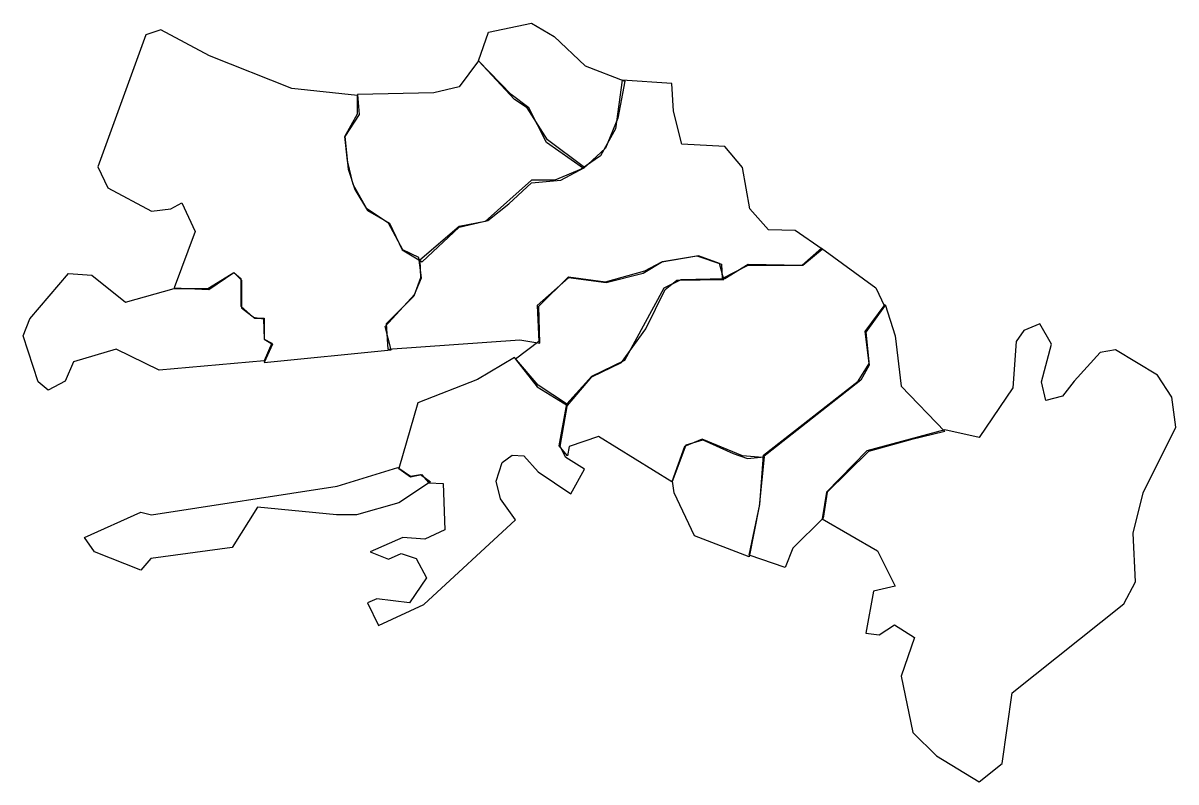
# Model space of a CAD drawing. Extents: x -273 to 511, y 264 to 780.
import ezdxf

# ---------------------------------------------------------------- set-up
doc = ezdxf.new("R2010")
doc.units = 0
doc.layers.add('Layer_1', color=7, linetype='CONTINUOUS')

msp = doc.modelspace()

# ---------------------------------------------------------------- linework, layer by layer
at = {"layer": 'Layer_1', "color": 7}
for points in [[(108, 681.14286), (82.857144, 698.85714), (70.857143, 722.285716), (58.857143, 731.428572), (36.571429, 754.285716), (43.428571, 773.714286), (72.571429, 780.000001), (88, 770.857144), (109.142856, 750.85714), (136, 740.571428), (131.428568, 715.428572), (122.857144, 694.85714), (108, 681.14286)], [(-170.285712, 600.000004), (-146.857144, 598.85714), (-129.714288, 610.285716), (-124.571432, 605.14286), (-124.571432, 586.285716), (-115.428568, 579.428572), (-109.142856, 579.428572), (-109.142856, 565.14286), (-103.428568, 561.714284), (-109.142856, 549.14286), (-22.857143, 557.714284), (-26.857143, 573.714284), (-6.857143, 595.428572), (-2.285714, 606.85714), (-4, 620.571428), (-14.857143, 625.714284), (-24.571429, 644.000004), (-39.428571, 653.714284), (-48.571429, 670.285716), (-52.571429, 686.285716), (-54.285714, 702.85714), (-45.714286, 718.285716), (-45.714286, 730.85714), (-90.285712, 735.428572), (-146.285712, 757.714284), (-179.428568, 775.428573), (-189.714288, 772.000001), (-222.285712, 682.285716), (-215.428568, 668.000004), (-185.714288, 652.000004), (-172.571432, 653.714284), (-165.142856, 657.714284), (-156, 638.285716), (-170.285712, 600.000004)], [(-45.714286, 731.428572), (-44.571429, 717.714284), (-54.285714, 702.85714), (-52, 680.571428), (-47.428571, 666.85714), (-38.857143, 652.571428), (-24, 644.000004), (-15.428571, 625.714284), (-1.714286, 617.714284), (23.428571, 641.14286), (42.857143, 645.714284), (57.142858, 657.14286), (72.571429, 671.428572), (92.571432, 673.14286), (108.571432, 681.714284), (83.428568, 700.571428), (69.714286, 722.285716), (61.142858, 728.000004), (36.571429, 754.285716), (23.428571, 736.571428), (6.285714, 732.571428), (-45.714286, 731.428572)], [(-25.142857, 558.285716), (64.571429, 564.571428), (78.285714, 562.285716), (77.714286, 587.428572), (97.714288, 607.428572), (122.857144, 604.000004), (149.714288, 611.428572), (161.142856, 617.714284), (185.142856, 621.714284), (201.714288, 616.000004), (202.285712, 606.285716), (220, 615.428572), (257.142856, 615.428572), (270.285712, 626.285716), (252, 638.85714), (233.714288, 639.428572), (221.142856, 653.714284), (216, 681.714284), (204, 696.000004), (174.857144, 697.714284), (169.142856, 720.000004), (168, 738.85714), (134.285712, 741.14286), (129.714288, 708.000004), (119.428568, 689.714284), (106.285712, 680.571428), (88.571432, 673.14286), (72.571429, 673.14286), (41.142857, 645.14286), (23.428571, 641.714284), (-3.428571, 618.85714), (-2.857143, 606.85714), (-7.428571, 594.285716), (-26.285714, 575.428572), (-25.142857, 558.285716)], [(203.428568, 605.714284), (200.571432, 616.571428), (186.285712, 621.714284), (161.714288, 617.714284), (148.571432, 609.714284), (123.428568, 603.428572), (97.714288, 606.85714), (76.571429, 588.000004), (77.714286, 563.428572), (61.714286, 551.428572), (76.571429, 532.571428), (97.142856, 520.000004), (113.714288, 539.428572), (133.714288, 549.14286), (150.285712, 572.000004), (163.428568, 598.85714), (171.428568, 605.14286), (203.428568, 605.714284)], [(97.142856, 485.714284), (91.428568, 492.571428), (96.571432, 521.14286), (113.714288, 540.000004), (136, 550.85714), (162.857144, 600.000004), (174.285712, 605.714284), (204, 606.285716), (220, 616.000004), (256.571432, 615.428572), (269.714288, 626.85714), (306.857144, 600.000004), (312.571432, 587.428572), (300, 569.714284), (302.285712, 547.428572), (296.571432, 537.14286), (229.714288, 484.571428), (216, 485.714284), (188.571432, 497.14286), (176.571432, 492.000004), (168, 468.000004), (118.285712, 498.85714), (98.285712, 492.000004), (97.142856, 485.714284)], [(-256, 530.285716), (-262.857144, 536.000004), (-273.142856, 567.428572), (-268.571432, 578.85714), (-242.285712, 609.714284), (-226.285712, 608.571428), (-203.428568, 590.285716), (-170.285712, 599.428572), (-147.428568, 599.428572), (-129.714288, 610.285716), (-125.142856, 606.285716), (-125.142856, 587.428572), (-116.571432, 580.000004), (-109.714288, 578.85714), (-109.142856, 565.14286), (-104, 562.285716), (-109.142856, 550.285716), (-180.571432, 544.000004), (-209.714288, 558.285716), (-238.857144, 549.714284), (-244.571432, 536.571428), (-256, 530.285716)], [(220.571432, 418.285716), (228, 452.571428), (230.285712, 486.285716), (294.857144, 536.571428), (302.285712, 548.571428), (299.428568, 570.285716), (313.142856, 588.571428), (320, 567.428572), (324, 533.14286), (353.714288, 502.285716), (330.285712, 496.571428), (301.714288, 488.571428), (273.714288, 461.14286), (270.857144, 443.428572), (250.285712, 422.85714), (245.142856, 409.714284), (220.571432, 418.285716)], [(353.714288, 503.428572), (300.571432, 489.14286), (273.142856, 461.14286), (270.285712, 442.85714), (308, 421.14286), (320, 397.14286), (305.142856, 393.714284), (300, 365.14286), (309.142856, 364.000004), (319.428568, 370.85714), (333.142856, 362.285716), (324, 336.000004), (332, 297.714284), (348, 281.714284), (377.142856, 264.000004), (392.571432, 276.571428), (399.428568, 324.571428), (475.428568, 385.14286), (483.428568, 400.000004), (481.714288, 433.14286), (488.571432, 460.571428), (510.857144, 505.14286), (508, 525.714284), (498.285712, 540.571428), (469.714288, 557.714284), (459.428568, 556.000004), (441.714288, 536.571428), (433.714288, 526.285716), (422.285712, 523.428572), (419.428568, 536.000004), (426.285712, 561.714284), (418.285712, 575.428572), (407.428568, 570.85714), (402.285712, 563.428572), (400, 532.000004), (377.142856, 498.285716), (353.714288, 503.428572)], [(-17.714286, 477.14286), (-9.714286, 471.428572), (-2.285714, 473.14286), (2.857143, 467.428572), (12.571429, 466.85714), (13.714286, 435.428572), (0, 429.14286), (-14.857143, 430.285716), (-37.142857, 420.571428), (-24.571429, 415.428572), (-16, 419.428572), (-5.714286, 416.000004), (1.142857, 402.85714), (-10.285714, 385.714284), (-32.571429, 388.571428), (-38.857143, 385.714284), (-31.428571, 370.285716), (-0.571429, 384.571428), (61.714286, 442.285716), (51.428571, 456.571428), (48.571429, 468.571428), (52.571429, 481.14286), (59.428571, 486.285716), (67.428571, 485.714284), (77.142858, 474.85714), (99.428568, 460.000004), (108.571432, 476.571428), (96, 484.571428), (92, 492.000004), (97.142856, 520.571428), (77.142858, 533.714284), (61.142858, 552.571428), (36, 537.714284), (-4.571429, 521.714284), (-17.714286, 477.14286)], [(168.571432, 468.571428), (177.714288, 493.14286), (189.142856, 496.571428), (209.714288, 487.428572), (219.428568, 484.000004), (230.857144, 485.14286), (227.428568, 451.428572), (220.571432, 417.14286), (183.428568, 431.428572), (169.714288, 460.571428), (168.571432, 468.571428)], [(-231.428568, 430.285716), (-193.142856, 447.428572), (-185.714288, 445.714284), (-59.428571, 465.14286), (-18.285714, 477.714284), (-9.714286, 472.000004), (-2.857143, 473.14286), (4, 468.000004), (-17.714286, 453.714284), (-46.285714, 445.714284), (-60, 445.714284), (-113.714288, 450.85714), (-130.857144, 423.428572), (-186.285712, 416.000004), (-193.142856, 408.000004), (-224.571432, 420.571428), (-231.428568, 430.285716)]]:
    msp.add_lwpolyline(points, close=True, dxfattribs=at)

doc.saveas('drawing.dxf')
